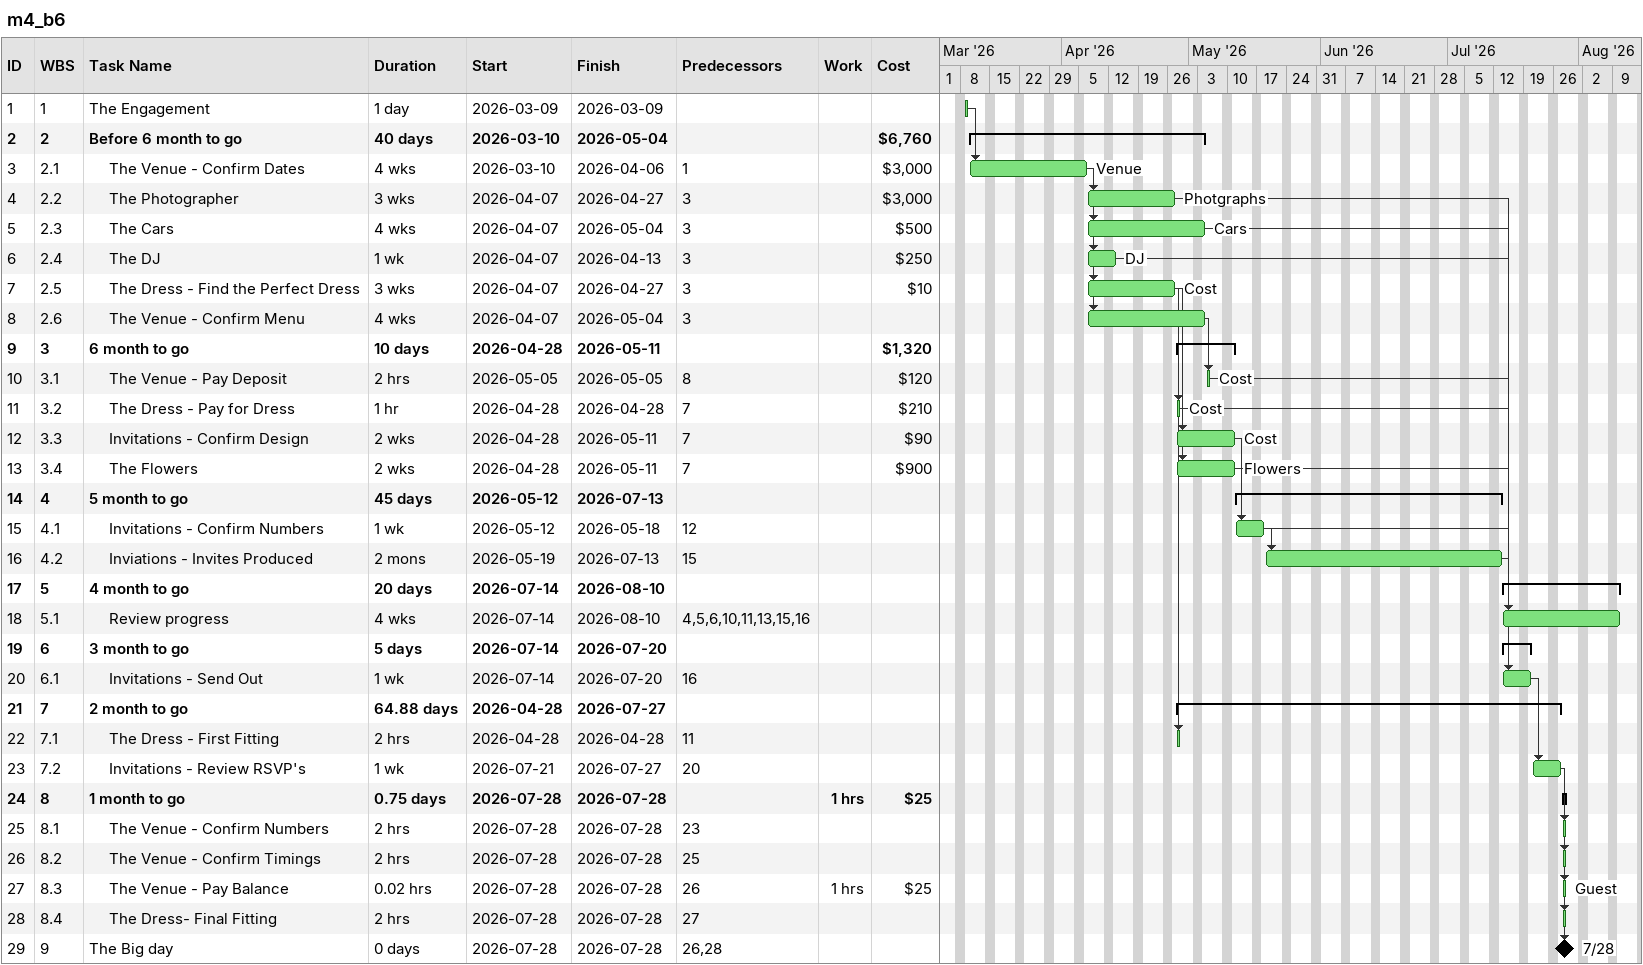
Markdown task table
m4_b6

| ID | WBS | Task | Duration | Start | Finish | Predecessors | Resources | Work (h) | Cost ($) |
|---|---|---|---|---|---|---|---|---|---|
| 1 | 1 | The Engagement | 1d | 2026-03-09 | 2026-03-09 |  |  |  |  |
| 2 | 2 | **Before 6 month to go** | 40d | 2026-03-10 | 2026-05-04 |  |  |  | 6760 |
| 3 | 2.1 | The Venue - Confirm Dates | 4w | 2026-03-10 | 2026-04-06 | 1 | Venue |  | 3000 |
| 4 | 2.2 | The Photographer | 3w | 2026-04-07 | 2026-04-27 | 3 | Photgraphs |  | 3000 |
| 5 | 2.3 | The Cars | 4w | 2026-04-07 | 2026-05-04 | 3 | Cars |  | 500 |
| 6 | 2.4 | The DJ | 1w | 2026-04-07 | 2026-04-13 | 3 | DJ |  | 250 |
| 7 | 2.5 | The Dress - Find the Perfect Dress | 3w | 2026-04-07 | 2026-04-27 | 3 | Cost |  | 10 |
| 8 | 2.6 | The Venue - Confirm Menu | 4w | 2026-04-07 | 2026-05-04 | 3 |  |  |  |
| 9 | 3 | **6 month to go** | 10d | 2026-04-28 | 2026-05-11 |  |  |  | 1320 |
| 10 | 3.1 | The Venue - Pay Deposit | 2h | 2026-05-05 | 2026-05-05 | 8 | Cost |  | 120 |
| 11 | 3.2 | The Dress - Pay for Dress | 1h | 2026-04-28 | 2026-04-28 | 7 | Cost |  | 210 |
| 12 | 3.3 | Invitations - Confirm Design | 2w | 2026-04-28 | 2026-05-11 | 7 | Cost |  | 90 |
| 13 | 3.4 | The Flowers | 2w | 2026-04-28 | 2026-05-11 | 7 | Flowers |  | 900 |
| 14 | 4 | **5 month to go** | 45d | 2026-05-12 | 2026-07-13 |  |  |  |  |
| 15 | 4.1 | Invitations - Confirm Numbers | 1w | 2026-05-12 | 2026-05-18 | 12 |  |  |  |
| 16 | 4.2 | Inviations - Invites Produced | 2mo | 2026-05-19 | 2026-07-13 | 15 |  |  |  |
| 17 | 5 | **4 month to go** | 20d | 2026-07-14 | 2026-08-10 |  |  |  |  |
| 18 | 5.1 | Review progress | 4w | 2026-07-14 | 2026-08-10 | 4, 5, 6, 10, 11, 13, 15, 16 |  |  |  |
| 19 | 6 | **3 month to go** | 5d | 2026-07-14 | 2026-07-20 |  |  |  |  |
| 20 | 6.1 | Invitations - Send Out | 1w | 2026-07-14 | 2026-07-20 | 16 |  |  |  |
| 21 | 7 | **2 month to go** | 64.88d | 2026-04-28 | 2026-07-27 |  |  |  |  |
| 22 | 7.1 | The Dress - First Fitting | 2h | 2026-04-28 | 2026-04-28 | 11 |  |  |  |
| 23 | 7.2 | Invitations - Review RSVP's | 1w | 2026-07-21 | 2026-07-27 | 20 |  |  |  |
| 24 | 8 | **1 month to go** | 0.75d | 2026-07-28 | 2026-07-28 |  |  | 1 | 25 |
| 25 | 8.1 | The Venue - Confirm Numbers | 2h | 2026-07-28 | 2026-07-28 | 23 |  |  |  |
| 26 | 8.2 | The Venue - Confirm Timings | 2h | 2026-07-28 | 2026-07-28 | 25 |  |  |  |
| 27 | 8.3 | The Venue - Pay Balance | 0.02h | 2026-07-28 | 2026-07-28 | 26 | Guest | 1 | 25 |
| 28 | 8.4 | The Dress- Final Fitting | 2h | 2026-07-28 | 2026-07-28 | 27 |  |  |  |
| 29 | 9 | The Big day | 0d | 2026-07-28 | 2026-07-28 | 26, 28 |  |  |  |
